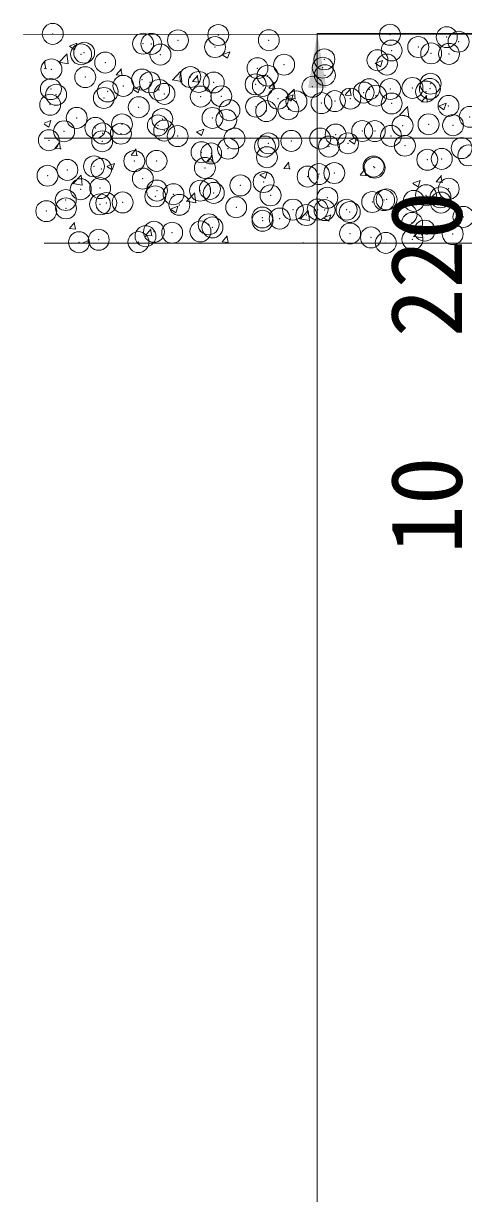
# Model space of a CAD drawing. Units: millimetres at full size, sheet at 1:20; details may follow other scales. Extents: x 77366 to 86266, y -8765 to 5947.
# Drawn here: x 78814 to 79024, y -4797 to -4239 of the extents above; entities that cross this region are included whole.
import ezdxf
from ezdxf.enums import TextEntityAlignment as Align

# ---------------------------------------------------------------- set-up
doc = ezdxf.new("R2010")
doc.units = ezdxf.units.MM
doc.header["$LTSCALE"] = 20
doc.header["$PDMODE"] = 32
doc.header["$PDSIZE"] = 10
doc.layers.add('基礎', color=7, linetype='Continuous', lineweight=5)
doc.layers.add('寸法線', color=7, linetype='Continuous', lineweight=13)
doc.styles.add('ＭＳ ゴシック', font='')
doc.styles.get('ＭＳ ゴシック').set_extended_font_data('MS Gothic')

# ---------------------------------------------------------------- blocks, each defined once
blk = doc.blocks.new('filled_arrow')
at = {"color": 0, "linetype": 'Continuous', "lineweight": -2}
blk.add_solid([(7.5, 1.25), (0, 0), (7.5, -1.25)], dxfattribs=at)

msp = doc.modelspace()

# ---------------------------------------------------------------- linework, layer by layer
at = {"layer": '基礎', "color": 3, "lineweight": 13}
for p, q in [((78814.25, -4244.03), (79315.8, -4243.53)), ((78824.24, -4293.53), (79315.8, -4293.53)), ((78824.24, -4343.53), (79315.8, -4343.53))]:
    msp.add_line(p, q, dxfattribs=at)
at = {"layer": '基礎'}
for p, q in [((78836.2, -4249.62), (78838.73, -4251.32)), ((78836.22, -4249.58), (78839.77, -4248.21)), ((78838.72, -4251.32), (78839.75, -4248.25)), ((78909.22, -4253.65), (78912.78, -4252.28)), ((78911.73, -4255.39), (78912.76, -4252.32)), ((78824.24, -4257.67), (78824.63, -4257.2)), ((78825, -4260.43), (78824.41, -4257.25)), ((78831.13, -4257.26), (78835.65, -4257.96)), ((78831.17, -4257.34), (78835.12, -4253.21)), ((78835.63, -4258.04), (78835.07, -4253.22)), ((78909.21, -4253.68), (78911.73, -4255.39)), ((78982.21, -4257.75), (78984.74, -4259.46)), ((78982.23, -4257.72), (78985.79, -4256.35)), ((78984.74, -4259.46), (78985.77, -4256.39)), ((78824.24, -4260.3), (78825.22, -4260.39)), ((78858.62, -4263.31), (78861.07, -4260.39)), ((78858.62, -4263.31), (78861.65, -4263.58)), ((78861.43, -4263.62), (78860.85, -4260.43)), ((78885.38, -4265.75), (78889.34, -4261.62)), ((78889.85, -4266.45), (78889.29, -4261.63)), ((78895.05, -4266.5), (78897.5, -4263.58)), ((78897.87, -4266.81), (78897.28, -4263.62)), ((78866.54, -4270.03), (78870.1, -4268.67)), ((78869.05, -4271.77), (78870.08, -4268.7)), ((78885.35, -4265.67), (78889.86, -4266.37)), ((78895.05, -4266.5), (78898.09, -4266.77)), ((78931.49, -4269.68), (78933.94, -4266.77)), ((78931.49, -4269.69), (78934.53, -4269.95)), ((78934.31, -4269.99), (78933.72, -4266.81)), ((78866.52, -4270.07), (78869.05, -4271.77)), ((78939.53, -4274.14), (78942.06, -4275.84)), ((78939.55, -4274.1), (78943.1, -4272.73)), ((78939.56, -4274.08), (78944.08, -4274.78)), ((78939.6, -4274.16), (78943.55, -4270.03)), ((78942.05, -4275.84), (78943.08, -4272.77)), ((78944.07, -4274.86), (78943.51, -4270.04)), ((78967.93, -4272.87), (78970.38, -4269.95)), ((78967.93, -4272.88), (78970.96, -4273.14)), ((78970.75, -4273.18), (78970.16, -4270)), ((79004.36, -4276.06), (79006.81, -4273.14)), ((79007.18, -4276.37), (79006.59, -4273.18)), ((78993.81, -4282.56), (78997.77, -4278.44)), ((78998.28, -4283.27), (78997.72, -4278.45)), ((79004.36, -4276.06), (79007.4, -4276.33)), ((79012.53, -4278.21), (79015.06, -4279.91)), ((79012.55, -4278.17), (79016.11, -4276.8)), ((79015.06, -4279.91), (79016.09, -4276.84)), ((78824.24, -4286.27), (78827.41, -4285.05)), ((78826.36, -4288.16), (78827.39, -4285.09)), ((78993.78, -4282.49), (78998.29, -4283.19)), ((78824.24, -4286.72), (78826.37, -4288.16)), ((78896.85, -4290.52), (78899.37, -4292.23)), ((78896.86, -4290.48), (78900.42, -4289.12)), ((78899.37, -4292.23), (78900.4, -4289.16)), ((78829.23, -4298.33), (78831.68, -4295.41)), ((78832.05, -4298.64), (78831.46, -4295.46)), ((78969.85, -4294.59), (78972.38, -4296.29)), ((78969.87, -4294.55), (78972.52, -4293.53)), ((78972.38, -4296.29), (78973.3, -4293.53)), ((78972.52, -4293.53), (78973.43, -4293.19)), ((78973.3, -4293.53), (78973.41, -4293.22)), ((78829.23, -4298.34), (78832.26, -4298.6)), ((78865.66, -4301.52), (78868.11, -4298.6)), ((78865.66, -4301.52), (78868.7, -4301.79)), ((78868.48, -4301.83), (78867.9, -4298.64)), ((78902.1, -4304.71), (78904.55, -4301.79)), ((78904.92, -4305.02), (78904.33, -4301.83)), ((78854.16, -4306.91), (78856.69, -4308.61)), ((78854.18, -4306.87), (78857.74, -4305.5)), ((78856.69, -4308.61), (78857.72, -4305.54)), ((78902.1, -4304.71), (78905.14, -4304.98)), ((78938.54, -4307.9), (78940.99, -4304.98)), ((78938.54, -4307.9), (78941.57, -4308.16)), ((78941.36, -4308.2), (78940.77, -4305.02)), ((78974.98, -4311.08), (78977.42, -4308.16)), ((78977.79, -4311.39), (78977.21, -4308.21)), ((78837.9, -4315.23), (78841.86, -4311.11)), ((78842.37, -4315.94), (78841.81, -4311.11)), ((78927.17, -4310.97), (78929.7, -4312.68)), ((78927.19, -4310.94), (78930.74, -4309.57)), ((78929.69, -4312.68), (78930.72, -4309.61)), ((78974.98, -4311.09), (78978.01, -4311.35)), ((79000.19, -4315.01), (79003.75, -4313.64)), ((79002.7, -4316.75), (79003.73, -4313.68)), ((79011.41, -4314.27), (79013.86, -4311.35)), ((79011.41, -4314.27), (79014.45, -4314.54)), ((79014.23, -4314.58), (79013.64, -4311.4)), ((78837.86, -4315.16), (78842.38, -4315.86)), ((78892.12, -4323.64), (78896.07, -4319.52)), ((78896.59, -4324.35), (78896.02, -4319.52)), ((79000.17, -4315.04), (79002.7, -4316.75)), ((78892.08, -4323.56), (78896.6, -4324.26)), ((78884.48, -4327.36), (78887.01, -4329.06)), ((78884.5, -4327.32), (78888.06, -4325.96)), ((78887.01, -4329.06), (78888.04, -4325.99)), ((78946.33, -4332.05), (78950.29, -4327.93)), ((78950.8, -4332.76), (78950.24, -4327.93)), ((78957.51, -4331.39), (78961.07, -4330.03)), ((78960.02, -4333.13), (78961.05, -4330.06)), ((78836.28, -4336.54), (78838.73, -4333.62)), ((78836.28, -4336.55), (78839.31, -4336.81)), ((78839.1, -4336.85), (78838.51, -4333.67)), ((78946.3, -4331.97), (78950.81, -4332.67)), ((78957.49, -4331.43), (78960.02, -4333.13)), ((79000.55, -4340.46), (79004.5, -4336.33)), ((79005.02, -4341.16), (79004.46, -4336.34)), ((78872.71, -4339.73), (78875.16, -4336.81)), ((78872.71, -4339.73), (78875.75, -4340)), ((78875.53, -4340.04), (78874.94, -4336.86)), ((78909.15, -4342.92), (78911.6, -4340)), ((78911.97, -4343.23), (78911.38, -4340.04)), ((79000.51, -4340.38), (79005.03, -4341.08)), ((78842.27, -4343.53), (78845.38, -4342.34)), ((78844.97, -4343.53), (78845.36, -4342.38)), ((78909.15, -4342.92), (78912.19, -4343.19)), ((78947.75, -4343.53), (78948.04, -4343.19)), ((78947.87, -4343.53), (78947.82, -4343.23))]:
    msp.add_line(p, q, dxfattribs=at)
for p in [(78828.27, -4243.73), (78888.06, -4246.81), (78907.3, -4244.28), (78931.43, -4246.75), (78989.27, -4244.14), (79016.39, -4245.29), (78871.42, -4248.4), (78875.34, -4248.49), (78905.77, -4250), (78990.06, -4251.66), (79002.77, -4249.99), (79022.01, -4247.46), (78841.8, -4253.48), (78843.26, -4252.71), (78853.31, -4257.39), (78879.69, -4253.58), (78957.97, -4255.89), (78983.28, -4256.28), (79008.94, -4253.02), (79017.46, -4253.28), (78827.65, -4260.64), (78926.02, -4260.09), (78938.73, -4258.42), (78957.2, -4259.85), (78958.2, -4263.45), (78987.83, -4258.37), (78843.79, -4264.37), (78861.98, -4268.52), (78870.9, -4265.52), (78874.69, -4266.85), (78893.93, -4264.32), (78898.02, -4266.67), (78905.16, -4266.91), (78925.14, -4267.81), (78928.58, -4268.54), (78930.82, -4263.66), (78952.26, -4268.96), (79008.65, -4267.49), (78827.38, -4270.05), (78829.89, -4272.75), (78852.69, -4274.3), (78854.5, -4271.2), (78879.07, -4270.49), (78881.61, -4272.34), (78898.95, -4273.62), (78908.73, -4273.49), (78935.85, -4274.64), (78970.38, -4274.61), (78976.69, -4271.7), (78979.38, -4270.1), (78982.67, -4273.19), (78989.41, -4270.02), (79000, -4269.52), (79006.49, -4271.25), (79008.33, -4269.93), (78827.03, -4277.55), (78869.33, -4278.71), (78912.65, -4280.13), (78925.37, -4278.46), (78940.75, -4279.69), (78944.61, -4275.92), (78956.58, -4276.76), (78962.97, -4275.78), (78990.09, -4276.93), (79017.21, -4278.07), (78839.7, -4283.8), (78880.57, -4284.35), (78904.54, -4283.82), (78911.12, -4284.78), (78930.2, -4280.57), (79027.37, -4283.3), (78833.68, -4290.2), (78848.61, -4288.56), (78852.07, -4291.21), (78860.8, -4291.34), (78861.33, -4286.89), (78878.46, -4287.4), (78881.5, -4289.86), (78976.04, -4290.06), (78982.05, -4290.1), (78995.28, -4287.53), (79007.71, -4286.85), (79019.4, -4287.3), (78826.41, -4294.46), (78851.87, -4294.95), (78887.92, -4292.49), (78915.03, -4293.63), (78931.24, -4295.96), (78942.15, -4294.78), (78955.97, -4293.67), (78963.33, -4291.74), (78969.27, -4295.93), (78989.78, -4292.39), (78899.29, -4300.17), (78903.92, -4300.74), (78912, -4298.49), (78929.58, -4297.48), (78930.53, -4302.56), (78960.15, -4297.47), (78996.39, -4297.07), (79023.51, -4298.22), (79026.72, -4301.67), (78847.97, -4306.92), (78851.45, -4308.12), (78867.2, -4304.39), (78877.84, -4304.31), (78900.9, -4307.64), (78981.43, -4307.01), (78981.92, -4307.56), (79007.09, -4303.76), (79014, -4303.34), (78825.79, -4311.37), (78835.25, -4308.6), (78871.27, -4312.73), (78949.96, -4311.77), (78955.35, -4310.59), (78962.68, -4310.1), (78841.65, -4317.81), (78850.9, -4317.3), (78878.02, -4318.45), (78898.64, -4318.53), (78903.3, -4317.65), (78917.88, -4316), (78928.96, -4314.39), (79017.31, -4317.61), (78834.5, -4322.98), (78853.84, -4324.43), (78861.62, -4324.13), (78877.22, -4321.22), (78885.92, -4320.2), (78905.14, -4319.59), (78932.26, -4320.74), (78959.38, -4321.88), (78980.81, -4323.92), (78986.5, -4323.03), (78987.68, -4322.7), (79000.64, -4323.38), (79006.47, -4320.67), (79013.36, -4321.7), (79013.61, -4324.18), (78825.18, -4328.28), (78834.6, -4326.96), (78850.84, -4325.03), (78888.73, -4325.27), (78915.85, -4326.42), (78942.97, -4327.56), (78949.32, -4330.13), (78954.73, -4327.5), (78958.05, -4327.78), (78968.56, -4327.6), (78970.09, -4328.71), (78997.21, -4329.85), (78902.69, -4334.56), (78904.52, -4336.03), (78928.35, -4331.31), (78928.43, -4332.87), (78936.6, -4331.81), (78999.85, -4333.85), (79024.32, -4331), (78872.56, -4340.24), (78876.6, -4338.13), (78885.28, -4338.56), (78898.8, -4337.95), (78970.23, -4338.94), (78980.19, -4340.83), (79005.85, -4337.58), (79019.23, -4339.21), (78840.8, -4343.12), (78850.22, -4341.94), (78869.18, -4343.04), (78987.28, -4343.41), (78999.99, -4341.74)]:
    msp.add_point(p, dxfattribs=at)
at = {"layer": '寸法線', "lineweight": 9}
for p, q in [((78954.55, -4243.53), (78954.55, -5473.53)), ((79300.8, -4243.53), (78954.55, -4243.53))]:
    msp.add_line(p, q, dxfattribs=at)

# ---------------------------------------------------------------- block references
at = {"layer": '寸法線', "lineweight": 9, "xscale": 3.47, "yscale": 3.47, "rotation": 270}
msp.add_blockref('filled_arrow', (78954.55, -4243.53), dxfattribs=at)

# ---------------------------------------------------------------- texts
at = {"layer": '寸法線', "style": 'ＭＳ ゴシック'}
for s, p in [('220', (79006.55, -4353.53)), ('10', (79006.55, -4468.53))]:
    msp.add_text(s, height=34.18, rotation=90, dxfattribs=at).set_placement(p, align=Align.MIDDLE_CENTER)

doc.saveas('drawing.dxf')
